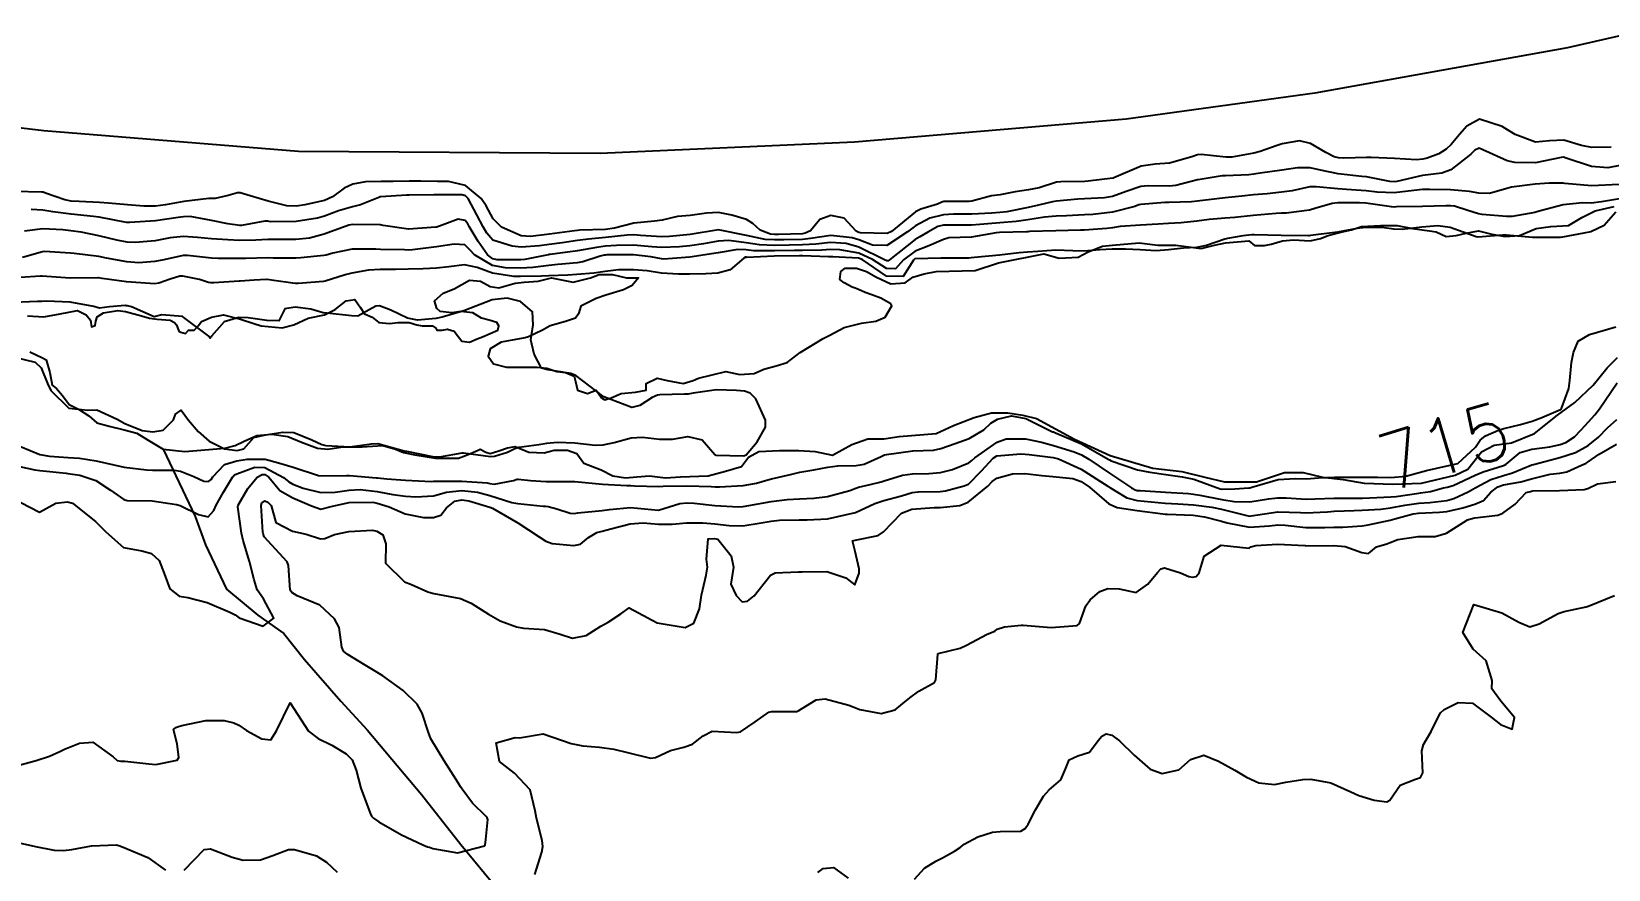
# Model space of a CAD drawing. Header units: metres. Extents: x 307586 to 320046, y 7427249 to 7434250.
# Drawn here: x 312138.4 to 312250.4, y 7431938.6 to 7431998.1 of the extents above; entities that cross this region are included whole.
import ezdxf
from ezdxf.enums import TextEntityAlignment as Align

# ---------------------------------------------------------------- set-up
doc = ezdxf.new("R2010")
doc.units = ezdxf.units.M
doc.header["$MEASUREMENT"] = 0
for name, color, linetype in [('Cotas', 45, 'Continuous'), ('Curvas de Nivel 1m', 11, 'Continuous'), ('Curvas de Nivel 5m', 15, 'Continuous'), ('Hidrografia', 140, 'Continuous'), ('Vias Primárias', 230, 'Continuous')]:
    doc.layers.add(name, color=color, linetype=linetype)
doc.styles.add('Style-STANDARD', font='STANDARD.shx')

msp = doc.modelspace()

# ---------------------------------------------------------------- linework, layer by layer
at = {"layer": 'Curvas de Nivel 1m', "flags": 128}
for points, elevation in [([(312250.61, 7431989.92), (312249.24, 7431989.88), (312248.52, 7431990.04), (312247.25, 7431990.41), (312246.24, 7431990.35), (312245.25, 7431990.26), (312243.8, 7431990.82), (312243.26, 7431991.15), (312242.87, 7431991.38), (312241.27, 7431991.89), (312240.36, 7431991.41), (312239.85, 7431990.82), (312239.24, 7431990.09), (312238.9, 7431989.77), (312238.37, 7431989.44), (312237.55, 7431989.12), (312237.23, 7431989.06), (312236.79, 7431989.02), (312235.23, 7431989.11), (312233.56, 7431989.17), (312233.23, 7431989.17), (312231.62, 7431989.13), (312231.23, 7431989.16), (312230.93, 7431989.23), (312230.33, 7431989.53), (312229.24, 7431990.18), (312228.46, 7431990.35), (312227.24, 7431990.15), (312226.8, 7431990.01), (312225.67, 7431989.59), (312225.23, 7431989.49), (312223.65, 7431989.19), (312223.23, 7431989.19), (312221.48, 7431989.39), (312221.23, 7431989.37), (312220.82, 7431989.23), (312219.22, 7431988.77), (312218.21, 7431988.69), (312217.22, 7431988.55), (312215.27, 7431987.72), (312215.23, 7431987.7), (312215.21, 7431987.7), (312213.46, 7431987.49), (312213.21, 7431987.47), (312211.51, 7431987.45), (312211.21, 7431987.41), (312209.96, 7431987.02), (312209.2, 7431986.87), (312208.26, 7431986.74), (312207.19, 7431986.53), (312206.57, 7431986.44), (312205.19, 7431986.08), (312204.99, 7431986.04), (312203.19, 7431986.04), (312203.05, 7431986), (312202.74, 7431985.86), (312201.55, 7431985.51), (312201.18, 7431985.32), (312199.48, 7431983.91), (312199.16, 7431983.77), (312197.28, 7431983.81), (312197.16, 7431983.85), (312197.1, 7431983.87), (312196.97, 7431983.93), (312196.1, 7431984.87), (312195.17, 7431985.04), (312194.37, 7431984.77), (312193.71, 7431983.97), (312193.35, 7431983.79), (312193.16, 7431983.76), (312191.45, 7431983.71), (312191.16, 7431983.7), (312190.88, 7431983.72), (312190.13, 7431984.02), (312189.63, 7431984.48), (312189.17, 7431984.76), (312188.13, 7431985.08), (312187.18, 7431985.27), (312186.32, 7431985.21), (312185.17, 7431985.05), (312184.27, 7431984.99), (312183.17, 7431984.73), (312182.64, 7431984.64), (312181.17, 7431984.5), (312179.78, 7431984.14), (312179.16, 7431984.05), (312177.33, 7431984), (312177.16, 7431983.99), (312176.94, 7431983.95), (312175.16, 7431983.73), (312173.81, 7431983.56), (312173.16, 7431983.6), (312171.76, 7431984.23), (312171.17, 7431984.81), (312170.66, 7431985.73), (312170.31, 7431986.25), (312169.2, 7431987.18), (312168, 7431987.48), (312167.2, 7431987.48), (312166.02, 7431987.49), (312165.2, 7431987.49), (312164.06, 7431987.47), (312163.2, 7431987.48), (312162.1, 7431987.45), (312161.2, 7431987.28), (312160.57, 7431986.99), (312159.75, 7431986.38), (312159.18, 7431986.12), (312157.78, 7431985.8), (312157.18, 7431985.71), (312156.5, 7431985.75), (312155.18, 7431986.08), (312153.9, 7431986.45), (312153.19, 7431986.66), (312152.99, 7431986.66), (312152.33, 7431986.47), (312151.41, 7431986.25), (312151.18, 7431986.26), (312150.97, 7431986.27), (312149.18, 7431986.05), (312147.88, 7431985.82), (312147.17, 7431985.71), (312146.34, 7431985.71), (312145.18, 7431985.82), (312143.82, 7431985.93), (312143.18, 7431985.97), (312141.74, 7431986.04), (312141.18, 7431986.07), (312140.73, 7431986.16), (312139.36, 7431986.63), (312139.18, 7431986.7), (312139.1, 7431986.72), (312137.18, 7431986.75)], 719), ([(312251.23, 7431988.6), (312250.38, 7431988.45), (312249.23, 7431988.53), (312247.42, 7431989.13), (312247.23, 7431989.19), (312247.07, 7431989.17), (312245.23, 7431988.79), (312243.78, 7431988.82), (312243.23, 7431988.94), (312242.24, 7431989.39), (312241.24, 7431989.84), (312240.94, 7431989.7), (312240.65, 7431989.41), (312239.22, 7431988.29), (312238.59, 7431988.06), (312237.22, 7431987.9), (312235.39, 7431987.48), (312235.21, 7431987.45), (312234.88, 7431987.48), (312233.22, 7431987.79), (312232.89, 7431987.83), (312231.22, 7431988.01), (312229.96, 7431988.28), (312229.22, 7431988.45), (312228.33, 7431988.45), (312227.22, 7431988.27), (312225.68, 7431988.06), (312225.22, 7431987.99), (312224.88, 7431987.94), (312223.22, 7431987.88), (312222.98, 7431987.86), (312221.55, 7431987.64), (312221.26, 7431987.59), (312221.21, 7431987.58), (312219.68, 7431987.19), (312219.21, 7431987.14), (312217.72, 7431987.17), (312217.2, 7431987.11), (312216.16, 7431986.75), (312215.19, 7431986.4), (312214.62, 7431986.3), (312213.19, 7431986.24), (312212.72, 7431986.22), (312211.19, 7431986.08), (312210.92, 7431986.03), (312209.93, 7431985.78), (312209.18, 7431985.61), (312207.66, 7431985.32), (312207.18, 7431985.26), (312206.58, 7431985.22), (312205.18, 7431985.14), (312203.89, 7431985.14), (312203.18, 7431985.1), (312202.19, 7431984.86), (312201.17, 7431984.31), (312200.61, 7431983.89), (312199.15, 7431982.93), (312198.13, 7431982.95), (312197.16, 7431983.32), (312196.69, 7431983.47), (312195.16, 7431983.64), (312193.71, 7431983.42), (312193.16, 7431983.35), (312191.82, 7431983.33), (312191.16, 7431983.31), (312190.5, 7431983.35), (312189.16, 7431983.63), (312187.17, 7431984.04), (312185.16, 7431983.7), (312183.7, 7431983.55), (312183.16, 7431983.54), (312181.64, 7431983.63), (312181.16, 7431983.67), (312180.68, 7431983.65), (312179.16, 7431983.48), (312177.95, 7431983.37), (312177.15, 7431983.27), (312176.08, 7431983.11), (312175.15, 7431983), (312174.46, 7431982.89), (312173.15, 7431982.8), (312172.51, 7431982.87), (312171.15, 7431983.29), (312170.71, 7431983.8), (312170.45, 7431984.25), (312170.01, 7431985.1), (312169.39, 7431986.27), (312169.19, 7431986.46), (312168.93, 7431986.53), (312167.19, 7431986.52), (312166.96, 7431986.52), (312165.19, 7431986.5), (312165.01, 7431986.49), (312163.18, 7431986.39), (312163.14, 7431986.38), (312163.03, 7431986.34), (312161.73, 7431985.8), (312161.18, 7431985.67), (312160.18, 7431985.38), (312159.17, 7431985.01), (312158.69, 7431984.87), (312157.17, 7431984.63), (312155.34, 7431984.61), (312155.16, 7431984.64), (312154.95, 7431984.66), (312153.91, 7431984.45), (312153.27, 7431984.35), (312153.16, 7431984.35), (312152.3, 7431984.47), (312151.16, 7431984.69), (312149.63, 7431984.97), (312149.17, 7431984.96), (312148.79, 7431984.9), (312147.16, 7431984.68), (312145.35, 7431984.56), (312145.16, 7431984.55), (312145.11, 7431984.56), (312143.17, 7431984.93), (312142.77, 7431984.98), (312141.17, 7431985.14), (312139.87, 7431985.32), (312139.17, 7431985.43), (312138.33, 7431985.48)], 718), ([(312251.19, 7431987.26), (312249.21, 7431987.17), (312247.33, 7431987.33), (312247.21, 7431987.34), (312246.21, 7431987.35), (312245.21, 7431987.29), (312243.53, 7431987.06), (312243.21, 7431986.97), (312241.98, 7431986.61), (312241.21, 7431986.64), (312240.54, 7431986.75), (312239.21, 7431986.87), (312237.74, 7431986.91), (312237.21, 7431986.91), (312236.59, 7431986.84), (312235.2, 7431986.66), (312233.98, 7431986.71), (312233.2, 7431986.81), (312231.81, 7431986.9), (312231.2, 7431986.95), (312229.65, 7431987.1), (312229.21, 7431987.08), (312227.96, 7431986.8), (312227.2, 7431986.7), (312226.18, 7431986.6), (312225.2, 7431986.51), (312224.37, 7431986.43), (312223.19, 7431986.3), (312222.59, 7431986.23), (312221.19, 7431986.07), (312220.8, 7431986.03), (312219.19, 7431985.98), (312218.89, 7431985.97), (312217.19, 7431985.84), (312217.06, 7431985.81), (312216.76, 7431985.7), (312215.18, 7431985.29), (312213.78, 7431985.13), (312213.18, 7431985.1), (312211.91, 7431985.02), (312211.18, 7431985), (312210.34, 7431984.94), (312209.17, 7431984.75), (312208.34, 7431984.63), (312207.17, 7431984.53), (312205.74, 7431984.4), (312205.17, 7431984.37), (312204.65, 7431984.37), (312203.17, 7431984.36), (312202.76, 7431984.27), (312202.06, 7431983.87), (312201.49, 7431983.54), (312201.16, 7431983.35), (312199.34, 7431981.91), (312199.23, 7431981.82), (312199.14, 7431981.82), (312198.97, 7431981.91), (312197.15, 7431982.8), (312196.26, 7431983.05), (312195.15, 7431983.13), (312194.1, 7431983.02), (312193.15, 7431982.96), (312192.19, 7431982.95), (312191.15, 7431982.92), (312190.09, 7431982.96), (312189.15, 7431983.12), (312187.92, 7431983.28), (312187.15, 7431983.22), (312186.12, 7431983.03), (312185.15, 7431982.89), (312184.42, 7431982.82), (312183.15, 7431982.78), (312182.44, 7431982.82), (312181.15, 7431982.95), (312179.94, 7431982.93), (312179.15, 7431982.86), (312178.52, 7431982.78), (312177.15, 7431982.55), (312175.22, 7431982.28), (312175.14, 7431982.27), (312175.09, 7431982.26), (312174.83, 7431982.2), (312173.42, 7431981.93), (312173.14, 7431981.91), (312171.46, 7431981.91), (312171.14, 7431981.98), (312170.76, 7431982.25), (312170.1, 7431983.2), (312169.46, 7431984.27), (312169.36, 7431984.46), (312169.17, 7431984.7), (312168.67, 7431984.78), (312167.36, 7431984.29), (312167.21, 7431984.24), (312167.16, 7431984.23), (312167.09, 7431984.22), (312165.16, 7431984.07), (312163.36, 7431984.34), (312163.16, 7431984.39), (312163.11, 7431984.39), (312161.16, 7431984.41), (312160.92, 7431984.36), (312159.16, 7431983.72), (312158.11, 7431983.44), (312157.15, 7431983.35), (312156.07, 7431983.35), (312155.15, 7431983.34), (312154.31, 7431983.29), (312153.15, 7431983.27), (312152.3, 7431983.32), (312151.15, 7431983.39), (312150.15, 7431983.49), (312149.15, 7431983.57), (312148.21, 7431983.46), (312147.15, 7431983.26), (312145.72, 7431983.13), (312145.15, 7431983.15), (312144.42, 7431983.3), (312143.15, 7431983.61), (312141.88, 7431983.87), (312141.16, 7431983.97), (312140.58, 7431984.03), (312139.16, 7431984.1), (312137.86, 7431983.94)], 717), ([(312251.2, 7431986.24), (312249.92, 7431986.02), (312249.2, 7431985.94), (312248.57, 7431985.95), (312247.2, 7431985.81), (312245.49, 7431985.36), (312245.27, 7431985.28), (312245.19, 7431985.26), (312243.58, 7431984.99), (312243.19, 7431984.98), (312241.46, 7431985.12), (312241.19, 7431985.17), (312240.43, 7431985.41), (312239.48, 7431985.71), (312239.2, 7431985.75), (312238.88, 7431985.75), (312237.2, 7431985.7), (312235.37, 7431985.66), (312235.19, 7431985.65), (312235.01, 7431985.66), (312233.19, 7431985.93), (312232.74, 7431985.95), (312231.19, 7431985.95), (312230.8, 7431985.91), (312229.57, 7431985.54), (312229.18, 7431985.43), (312227.53, 7431985.22), (312227.18, 7431985.21), (312226.8, 7431985.19), (312225.18, 7431985.04), (312223.87, 7431984.92), (312223.18, 7431984.86), (312222.04, 7431984.77), (312221.17, 7431984.66), (312220.06, 7431984.54), (312219.17, 7431984.48), (312218.42, 7431984.43), (312217.17, 7431984.37), (312215.73, 7431984.27), (312215.17, 7431984.18), (312214.77, 7431984.12), (312213.17, 7431984.02), (312212.9, 7431984.01), (312211.16, 7431983.95), (312209.29, 7431983.91), (312209.16, 7431983.9), (312209.07, 7431983.89), (312207.16, 7431983.84), (312206.92, 7431983.81), (312205.16, 7431983.51), (312203.56, 7431983.46), (312203.16, 7431983.35), (312202.13, 7431982.89), (312201.15, 7431982.52), (312200.33, 7431981.89), (312199.77, 7431981.27), (312199.13, 7431981.29), (312198.12, 7431981.92), (312197.15, 7431982.37), (312195.8, 7431982.6), (312195.15, 7431982.63), (312194.52, 7431982.59), (312193.15, 7431982.57), (312192.57, 7431982.57), (312191.15, 7431982.53), (312189.66, 7431982.54), (312189.15, 7431982.6), (312188.55, 7431982.64), (312187.15, 7431982.39), (312185.14, 7431982.08), (312183.29, 7431981.95), (312183.14, 7431981.96), (312182.37, 7431982.11), (312181.14, 7431982.25), (312179.25, 7431982.25), (312179.14, 7431982.24), (312179.06, 7431982.23), (312178.76, 7431982.15), (312177.54, 7431981.76), (312177.14, 7431981.69), (312175.77, 7431981.56), (312175.13, 7431981.49), (312173.99, 7431981.35), (312173.13, 7431981.31), (312172.04, 7431981.32), (312171.13, 7431981.5), (312169.83, 7431982.26), (312169.5, 7431982.62), (312169.15, 7431982.97), (312168.4, 7431983.02), (312167.15, 7431982.82), (312165.43, 7431982.6), (312165.15, 7431982.59), (312164.87, 7431982.6), (312163.15, 7431982.64), (312162.83, 7431982.66), (312161.15, 7431982.65), (312159.76, 7431982.38), (312159.29, 7431982.24), (312159.14, 7431982.2), (312157.5, 7431982.04), (312157.14, 7431982.02), (312155.54, 7431982.03), (312155.14, 7431982.04), (312153.6, 7431981.99), (312153.14, 7431981.99), (312151.62, 7431981.99), (312151.14, 7431982.01), (312149.44, 7431982.2), (312149.14, 7431982.2), (312147.77, 7431981.89), (312147.13, 7431981.77), (312145.99, 7431981.69), (312145.13, 7431981.75), (312143.68, 7431982.03), (312143.14, 7431982.13), (312141.38, 7431982.36), (312141.14, 7431982.38), (312139.27, 7431982.5), (312139.14, 7431982.48), (312137.72, 7431982.06)], 716), ([(312137.05, 7431975), (312138.61, 7431974.63), (312139.04, 7431974.22), (312139.5, 7431973.1), (312139.74, 7431972.62), (312141, 7431971.36), (312142.37, 7431971.22), (312143, 7431971.24), (312144.45, 7431970.57), (312144.99, 7431970.26), (312146.22, 7431969.77), (312146.98, 7431969.68), (312147.72, 7431969.78), (312148.46, 7431970.52), (312148.58, 7431970.93), (312149, 7431971.22), (312149.52, 7431970.5), (312150.19, 7431969.7), (312150.98, 7431969.02), (312152.08, 7431968.47), (312152.97, 7431968.35), (312153.07, 7431968.36), (312153.45, 7431968.46), (312154.16, 7431969.26), (312154.98, 7431969.46), (312156.21, 7431969.64), (312156.99, 7431969.63), (312158.28, 7431969.1), (312158.98, 7431968.76), (312159.28, 7431968.69), (312160.98, 7431968.61), (312162.51, 7431968.82), (312162.98, 7431968.85), (312164.85, 7431968.32), (312164.97, 7431968.3), (312165, 7431968.3), (312166.97, 7431967.89), (312167.37, 7431967.89), (312168.97, 7431968.19), (312169.05, 7431968.19), (312170.97, 7431967.92), (312171.26, 7431967.94), (312172.19, 7431968.23), (312172.71, 7431968.49), (312172.98, 7431968.59), (312174.4, 7431968.78), (312174.98, 7431968.86), (312175.72, 7431968.93), (312176.98, 7431968.89), (312178.41, 7431968.72), (312178.98, 7431968.74), (312179.76, 7431968.92), (312180.98, 7431969.24), (312181.79, 7431969.3), (312182.98, 7431969.15), (312183.92, 7431969.16), (312184.99, 7431969.34), (312186.02, 7431969.1), (312186.92, 7431968.05), (312186.97, 7431968.03), (312187, 7431968.02), (312188.97, 7431967.97), (312189.02, 7431967.98), (312189.14, 7431968.03), (312189.92, 7431968.95), (312190.51, 7431970.01), (312190.51, 7431970.5), (312189.84, 7431972.02), (312189.43, 7431972.43), (312189.03, 7431972.56), (312188.45, 7431972.61), (312187.03, 7431972.66), (312185.37, 7431972.42), (312185.03, 7431972.36), (312184.76, 7431972.35), (312183.02, 7431972.3), (312182.84, 7431972.28), (312182.46, 7431972.11), (312181.59, 7431971.54), (312181.01, 7431971.4), (312179.02, 7431972.15), (312177.04, 7431973.68), (312176.69, 7431973.83), (312175.04, 7431974.07), (312174.61, 7431974.2), (312174.07, 7431975.19), (312173.84, 7431976.21), (312174, 7431977.29), (312173.96, 7431978.21), (312173.1, 7431978.93), (312172.16, 7431979.17), (312171.1, 7431979.06), (312169.09, 7431978.27), (312167.54, 7431977.83), (312167.08, 7431977.73), (312165.78, 7431977.61), (312165.08, 7431977.76), (312163.9, 7431978.33), (312163.1, 7431978.63), (312162.83, 7431978.61), (312162.36, 7431978.35), (312161.54, 7431977.9), (312161.09, 7431977.91), (312159.37, 7431978.1), (312159.09, 7431978.14), (312158.22, 7431978.4), (312157.09, 7431978.53), (312156.37, 7431978.42), (312155.94, 7431977.57), (312155.08, 7431977.58), (312153.75, 7431977.78), (312153.08, 7431977.81), (312152.05, 7431977.49), (312151.14, 7431976.48), (312151.12, 7431976.42), (312151.06, 7431976.32), (312151.01, 7431976.43), (312150.97, 7431976.48), (312149.08, 7431977.88), (312147.63, 7431977.98), (312147.08, 7431977.85), (312145.46, 7431978.55), (312145.17, 7431978.63), (312145.09, 7431978.64), (312145.01, 7431978.65), (312143.9, 7431978.57), (312143.2, 7431978.47), (312143.09, 7431978.48), (312142.79, 7431978.58), (312141.1, 7431978.89), (312139.42, 7431978.95), (312139.1, 7431978.94), (312138.79, 7431978.94), (312137.1, 7431978.86)], 714), ([(312136.95, 7431967.32), (312138.6, 7431966.98), (312138.95, 7431966.92), (312140.81, 7431966.74), (312140.94, 7431966.72), (312141.79, 7431966.59), (312142.94, 7431966.2), (312143.98, 7431965.52), (312144.93, 7431964.85), (312145.16, 7431964.79), (312146.93, 7431964.77), (312148.67, 7431964.51), (312148.92, 7431964.43), (312150.22, 7431963.8), (312150.91, 7431963.62), (312151.31, 7431964.09), (312151.48, 7431964.47), (312152.01, 7431965.39), (312152.65, 7431966.46), (312152.79, 7431966.62), (312152.95, 7431966.69), (312154.23, 7431967.17), (312154.95, 7431967.13), (312156.26, 7431966.42), (312156.64, 7431966.11), (312156.94, 7431965.94), (312157.67, 7431965.67), (312158.93, 7431965.35), (312159.94, 7431965.38), (312160.93, 7431965.53), (312161.72, 7431965.57), (312162.93, 7431965.43), (312164.04, 7431965.22), (312164.93, 7431965.09), (312165.66, 7431965.04), (312166.93, 7431965.13), (312167.84, 7431965.38), (312168.94, 7431965.49), (312170.06, 7431965.38), (312170.93, 7431965.15), (312172.5, 7431964.65), (312172.93, 7431964.57), (312174.73, 7431964.39), (312174.92, 7431964.38), (312175.08, 7431964.36), (312175.7, 7431964.19), (312176.63, 7431963.89), (312176.92, 7431963.87), (312177.18, 7431963.91), (312178.92, 7431964.07), (312179.43, 7431964.14), (312180.92, 7431964.29), (312182.92, 7431964.1), (312184.44, 7431964.58), (312184.93, 7431964.63), (312185.45, 7431964.6), (312186.93, 7431964.43), (312188.61, 7431964.35), (312188.93, 7431964.36), (312189.34, 7431964.44), (312190.93, 7431964.72), (312192.07, 7431964.85), (312192.93, 7431964.9), (312193.96, 7431964.95), (312194.93, 7431965.07), (312196.51, 7431965.51), (312196.94, 7431965.67), (312197.14, 7431965.73), (312197.95, 7431965.92), (312198.75, 7431966.11), (312198.95, 7431966.18), (312200.25, 7431966.59), (312200.96, 7431966.69), (312202.12, 7431966.71), (312202.96, 7431966.78), (312203.81, 7431967), (312204.97, 7431967.47), (312205.18, 7431967.63), (312205.39, 7431967.83), (312206.98, 7431968.94), (312207.62, 7431969.17), (312208.99, 7431969.18), (312210.14, 7431968.93), (312210.98, 7431968.7), (312212.46, 7431968.26), (312212.98, 7431968.04), (312213.49, 7431967.73), (312214.96, 7431966.73), (312216.52, 7431965.7), (312216.79, 7431965.54), (312216.94, 7431965.51), (312217.14, 7431965.49), (312218.94, 7431965.39), (312220.57, 7431965.28), (312220.94, 7431965.25), (312221.39, 7431965.18), (312222.94, 7431964.87), (312223.83, 7431964.71), (312224.93, 7431964.7), (312226.26, 7431964.9), (312226.94, 7431964.99), (312227.53, 7431964.98), (312228.94, 7431964.89), (312229.59, 7431964.9), (312230.94, 7431964.95), (312231.5, 7431964.96), (312232.94, 7431964.96), (312233.47, 7431964.97), (312234.95, 7431965.04), (312235.34, 7431965.08), (312236.95, 7431965.31), (312237.07, 7431965.33), (312237.77, 7431965.44), (312238.71, 7431965.68), (312238.96, 7431965.73), (312239.4, 7431965.86), (312240.96, 7431966.58), (312241.53, 7431966.83), (312242.97, 7431967.29), (312243.04, 7431967.31), (312243.15, 7431967.38), (312244.14, 7431968.21), (312244.98, 7431968.45), (312246.26, 7431968.61), (312246.99, 7431968.77), (312247.4, 7431968.92), (312248.02, 7431969.32), (312248.49, 7431969.82), (312249.01, 7431970.39), (312249.45, 7431970.87), (312249.79, 7431971.3), (312251.04, 7431973.16)], 716), ([(312137.6, 7431964.64), (312138.92, 7431963.96), (312140.08, 7431964.61), (312140.92, 7431964.7), (312141.27, 7431964.6), (312142.91, 7431963.3), (312143.65, 7431962.57), (312144.89, 7431961.46), (312146.2, 7431961.22), (312146.88, 7431961.03), (312147.43, 7431960.52), (312147.79, 7431959.6), (312148.18, 7431958.52), (312148.85, 7431958), (312149.46, 7431957.89), (312150.84, 7431957.53), (312152.46, 7431956.84), (312152.83, 7431956.65), (312153.12, 7431956.46), (312154.82, 7431955.85), (312155.59, 7431956.43), (312154.84, 7431957.81), (312154.39, 7431958.44), (312154.17, 7431959.14), (312153.84, 7431960.45), (312153.4, 7431961.95), (312153.28, 7431962.46), (312153.03, 7431964.35), (312153.05, 7431964.46), (312153.74, 7431965.64), (312154.4, 7431966.45), (312154.74, 7431966.64), (312154.95, 7431966.63), (312155.23, 7431966.44), (312156.01, 7431965.5), (312156.93, 7431964.98), (312158.26, 7431964.4), (312158.92, 7431964.18), (312159.74, 7431964.38), (312160.93, 7431964.64), (312162.61, 7431964.66), (312162.93, 7431964.61), (312163.77, 7431964.33), (312164.92, 7431963.85), (312166.21, 7431963.59), (312166.92, 7431963.59), (312167.45, 7431963.75), (312167.85, 7431964.28), (312168.45, 7431964.75), (312168.93, 7431964.83), (312169.43, 7431964.76), (312170.92, 7431964.32), (312171.11, 7431964.24), (312172.91, 7431963.21), (312174.44, 7431962.2), (312174.9, 7431961.9), (312175.35, 7431961.74), (312176.89, 7431961.58), (312177.37, 7431961.69), (312177.95, 7431962.16), (312178.54, 7431962.52), (312178.91, 7431962.62), (312179.54, 7431962.77), (312180.91, 7431963.14), (312181.82, 7431963.21), (312182.91, 7431963.11), (312183.89, 7431963.11), (312184.91, 7431963.2), (312186.06, 7431963.2), (312186.91, 7431963.14), (312187.94, 7431963.01), (312188.91, 7431962.99), (312190.07, 7431963.17), (312190.92, 7431963.33), (312191.51, 7431963.4), (312192.92, 7431963.42), (312193.49, 7431963.41), (312194.92, 7431963.49), (312196.92, 7431963.93), (312198.28, 7431964.57), (312198.93, 7431964.78), (312200.18, 7431965.13), (312200.94, 7431965.35), (312201.4, 7431965.41), (312202.94, 7431965.42), (312203.32, 7431965.47), (312204.64, 7431965.84), (312204.87, 7431965.92), (312204.94, 7431965.96), (312205.88, 7431966.9), (312206.7, 7431967.81), (312206.97, 7431967.96), (312208.66, 7431968.11), (312208.98, 7431968.09), (312209.25, 7431968.06), (312210.97, 7431967.85), (312211.35, 7431967.76), (312212.96, 7431967.01), (312214.85, 7431965.82), (312214.94, 7431965.75), (312214.99, 7431965.72), (312216.2, 7431964.97), (312216.93, 7431964.79), (312217.92, 7431964.69), (312218.93, 7431964.61), (312219.83, 7431964.56), (312220.93, 7431964.48), (312222.25, 7431964.31), (312222.93, 7431964.17), (312224.83, 7431963.69), (312224.92, 7431963.68), (312225.03, 7431963.7), (312226.93, 7431963.98), (312228.55, 7431963.93), (312228.93, 7431963.91), (312230.47, 7431963.99), (312230.93, 7431964.02), (312232.36, 7431964.08), (312232.93, 7431964.1), (312234.24, 7431964.18), (312234.93, 7431964.26), (312235.95, 7431964.45), (312236.94, 7431964.59), (312237.73, 7431964.65), (312238.94, 7431964.8), (312239.44, 7431964.93), (312240.45, 7431965.41), (312240.96, 7431965.69), (312242.07, 7431966.28), (312242.96, 7431966.57), (312243.6, 7431966.75), (312244.97, 7431967.32), (312245.09, 7431967.36), (312246.98, 7431967.84), (312248.09, 7431968.21), (312248.99, 7431968.69), (312249.73, 7431969.3), (312250.35, 7431969.95), (312251.01, 7431970.55)], 717), ([(312137.39, 7431945.95), (312138.7, 7431946.3), (312139.64, 7431946.62), (312140.36, 7431946.95), (312140.71, 7431947.11), (312141.76, 7431947.54), (312142.72, 7431947.62), (312144.17, 7431946.56), (312144.44, 7431946.3), (312144.7, 7431946.25), (312145, 7431946.25), (312146.7, 7431946.06), (312147.19, 7431946.03), (312148.7, 7431946.32), (312148.82, 7431946.51), (312148.72, 7431947.5), (312148.45, 7431948.51), (312148.61, 7431948.64), (312148.73, 7431948.7), (312149.03, 7431948.8), (312150.74, 7431949.15), (312152.06, 7431949.14), (312152.74, 7431948.99), (312153.1, 7431948.82), (312153.64, 7431948.45), (312154.72, 7431947.84), (312155.37, 7431947.78), (312155.76, 7431948.42), (312156.75, 7431950.41), (312158.04, 7431948.4), (312158.73, 7431947.87), (312159.69, 7431947.4), (312160.71, 7431946.78), (312161.14, 7431946.36), (312161.44, 7431945.61), (312161.76, 7431944.35), (312162.43, 7431942.57), (312162.53, 7431942.34), (312162.66, 7431942.2), (312163.05, 7431941.95), (312164.64, 7431941.01), (312166.17, 7431940.3), (312166.51, 7431940.17), (312166.63, 7431940.14), (312166.87, 7431940.05), (312168.63, 7431939.73), (312170.56, 7431940.24), (312170.59, 7431940.28), (312170.64, 7431940.68), (312170.78, 7431942.12), (312170.75, 7431942.24), (312170.66, 7431942.33), (312169.7, 7431943.28), (312168.96, 7431944.27), (312168.85, 7431944.44), (312168.69, 7431944.71), (312167.69, 7431946.28), (312166.73, 7431947.85), (312166.56, 7431948.29), (312166.13, 7431949.68), (312165.76, 7431950.3), (312164.77, 7431951.28), (312163.33, 7431952.33), (312162.79, 7431952.66), (312162.06, 7431953.08), (312160.8, 7431953.87), (312160.52, 7431954.08), (312160.41, 7431954.37), (312160.22, 7431955.77), (312159.9, 7431956.37), (312158.84, 7431957.35), (312157.23, 7431958.02), (312156.85, 7431958.26), (312156.75, 7431958.41), (312156.62, 7431960.16), (312156.52, 7431960.42), (312154.9, 7431962.2), (312154.81, 7431962.44), (312154.8, 7431962.55), (312154.67, 7431964.44), (312154.73, 7431964.64), (312154.93, 7431964.77), (312155.15, 7431964.66), (312155.4, 7431964.43), (312155.72, 7431963.23), (312156.9, 7431962.62), (312157.87, 7431962.4), (312158.9, 7431962.06), (312159.2, 7431962.08), (312159.88, 7431962.38), (312160.91, 7431962.58), (312162.58, 7431962.67), (312162.91, 7431962.6), (312163.32, 7431962.34), (312163.53, 7431961.7), (312163.52, 7431960.33), (312164.86, 7431959.01), (312165.36, 7431958.81), (312166.53, 7431958.29), (312166.85, 7431958.2), (312166.96, 7431958.18), (312168.85, 7431957.82), (312169.6, 7431957.5), (312170.83, 7431956.7), (312171.66, 7431956.23), (312172.82, 7431955.8), (312173.31, 7431955.72), (312174.82, 7431955.62), (312175.92, 7431955.29), (312176.81, 7431955), (312177.78, 7431955.19), (312178.82, 7431955.86), (312179.34, 7431956.14), (312180.23, 7431956.73), (312180.84, 7431957.15), (312182.82, 7431956.1), (312184.82, 7431955.75), (312185.42, 7431956.07), (312185.82, 7431957.08), (312185.96, 7431958.06), (312186.3, 7431959.49), (312186.39, 7431960.06), (312186.32, 7431960.62), (312186.44, 7431962.06), (312186.9, 7431962.1), (312187.14, 7431962.05), (312188.07, 7431960.85), (312188.25, 7431960.04), (312188.06, 7431958.84), (312188.43, 7431958.03), (312188.85, 7431957.59), (312189.24, 7431957.63), (312189.72, 7431958.02), (312190.87, 7431959.48), (312191.21, 7431959.65), (312192.87, 7431959.72), (312193.12, 7431959.72), (312194.87, 7431959.75), (312196.22, 7431959.29), (312196.86, 7431958.8), (312197.17, 7431959.63), (312197.18, 7431959.93), (312196.89, 7431961.17), (312196.7, 7431961.93), (312196.9, 7431961.97), (312198.52, 7431962.3), (312198.91, 7431962.56), (312200.19, 7431963.89), (312200.93, 7431964.17), (312202.5, 7431964.29), (312202.93, 7431964.3), (312204.34, 7431964.44), (312204.93, 7431964.68), (312206.32, 7431965.82), (312206.63, 7431966.13), (312206.95, 7431966.38), (312208.07, 7431966.69), (312208.96, 7431966.7), (312210.16, 7431966.56), (312210.95, 7431966.49), (312212.35, 7431966.35), (312212.95, 7431966.13), (312213.54, 7431965.73), (312214.93, 7431964.55), (312215.5, 7431964.29), (312216.93, 7431964.08), (312218.75, 7431963.85), (312218.92, 7431963.83), (312219.08, 7431963.82), (312220.92, 7431963.74), (312221.71, 7431963.63), (312222.92, 7431963.33), (312223.33, 7431963.21), (312224.92, 7431962.89), (312226.34, 7431963), (312226.92, 7431963.07), (312227.46, 7431963.03), (312228.92, 7431962.87), (312230.27, 7431962.88), (312230.92, 7431962.9), (312231.54, 7431962.89), (312232.92, 7431962.99), (312233.36, 7431963.06), (312234.92, 7431963.38), (312235.25, 7431963.48), (312236.54, 7431963.84), (312236.93, 7431963.89), (312238.41, 7431963.95), (312238.93, 7431964), (312240.08, 7431964.27), (312240.94, 7431964.53), (312241.54, 7431964.8), (312242.07, 7431965.39), (312242.57, 7431965.77), (312242.96, 7431965.9), (312244.21, 7431966.12), (312244.96, 7431966.33), (312246.29, 7431966.67), (312246.97, 7431966.73), (312247.47, 7431966.82), (312248.52, 7431967.31), (312248.84, 7431967.45), (312248.98, 7431967.53), (312249.76, 7431968.08), (312250.99, 7431968.79)], 718), ([(312174.12, 7431938.2), (312174.25, 7431938.57), (312174.63, 7431939.79), (312174.69, 7431940.2), (312174.64, 7431940.61), (312174.25, 7431942.2), (312174.15, 7431942.73), (312173.79, 7431944.21), (312172.69, 7431945.41), (312171.61, 7431946.23), (312171.39, 7431947.57), (312172.73, 7431947.93), (312173.03, 7431947.92), (312174.73, 7431948.2), (312176.72, 7431947.51), (312177.53, 7431947.35), (312178.72, 7431947.26), (312179.74, 7431947.11), (312180.71, 7431946.87), (312182.35, 7431946.47), (312182.71, 7431946.52), (312183.78, 7431947.02), (312184.72, 7431947.25), (312185.33, 7431947.47), (312186.08, 7431948.06), (312186.74, 7431948.39), (312188.48, 7431948.29), (312188.74, 7431948.35), (312189.79, 7431949.06), (312190.75, 7431949.75), (312190.95, 7431949.8), (312192.75, 7431949.8), (312192.88, 7431949.85), (312193.07, 7431949.98), (312194.11, 7431950.62), (312194.76, 7431950.68), (312196.45, 7431950.24), (312196.76, 7431950.12), (312197.22, 7431949.93), (312198.75, 7431949.65), (312199.73, 7431949.9), (312200.29, 7431950.35), (312200.77, 7431950.77), (312201.42, 7431951.23), (312202.52, 7431951.86), (312202.62, 7431952.03), (312202.76, 7431953.86), (312202.77, 7431953.89), (312202.8, 7431953.92), (312204.35, 7431954.3), (312204.81, 7431954.5), (312206.27, 7431955.28), (312206.82, 7431955.49), (312206.99, 7431955.64), (312207.51, 7431955.8), (312208.69, 7431955.93), (312208.83, 7431955.93), (312210.82, 7431955.76), (312212.66, 7431955.9), (312212.83, 7431956.05), (312213.29, 7431957.29), (312213.59, 7431957.73), (312214.27, 7431958.32), (312214.86, 7431958.54), (312215.65, 7431958.5), (312216.86, 7431958.24), (312217.7, 7431958.84), (312218.37, 7431959.68), (312218.62, 7431959.93), (312218.88, 7431960), (312220.01, 7431959.65), (312220.61, 7431959.39), (312220.87, 7431959.33), (312221.12, 7431959.39), (312221.35, 7431959.64), (312221.69, 7431960.83), (312222.9, 7431961.62), (312224.9, 7431961.4), (312225, 7431961.5), (312225.36, 7431961.59), (312226.9, 7431961.69), (312228.88, 7431961.58), (312228.9, 7431961.58), (312228.93, 7431961.57), (312230.9, 7431961.59), (312231.72, 7431961.51), (312232.9, 7431961.09), (312233.37, 7431961.02), (312233.93, 7431961.49), (312234.67, 7431961.72), (312234.91, 7431961.8), (312235.45, 7431962.01), (312236.91, 7431962.24), (312238.11, 7431962.24), (312238.91, 7431962.46), (312240.41, 7431963.41), (312240.8, 7431963.53), (312240.93, 7431963.55), (312242.56, 7431963.75), (312242.93, 7431963.88), (312243.79, 7431964.52), (312244.58, 7431965.36), (312244.88, 7431965.43), (312244.95, 7431965.45), (312245.06, 7431965.47), (312246.95, 7431965.49), (312248.7, 7431965.57), (312248.96, 7431965.65), (312249.64, 7431965.98), (312250.96, 7431966.15)], 719), ([(312136.63, 7431940.65), (312138.63, 7431940.18), (312139.96, 7431939.94), (312140.63, 7431939.91), (312141.23, 7431939.99), (312142.63, 7431940.23), (312144.39, 7431940.31), (312144.63, 7431940.25), (312145.15, 7431940.03), (312146.62, 7431939.42), (312147.89, 7431938.52)], 719), ([(312149.2, 7431938.5), (312150.63, 7431939.97), (312151.07, 7431940.03), (312152.62, 7431939.43), (312153.4, 7431939.23), (312154.62, 7431939.25), (312155.5, 7431939.54), (312156.63, 7431939.97), (312157.05, 7431939.99), (312158.62, 7431939.52), (312159.32, 7431939.08), (312160.07, 7431938.37)], 719)]:
    msp.add_lwpolyline(points, dxfattribs=dict(at, elevation=elevation))
at = {"layer": 'Curvas de Nivel 5m', "flags": 128}
for points, elevation in [([(312250.96, 7431985.28), (312250.13, 7431984.35), (312249.17, 7431983.9), (312248.68, 7431983.8), (312247.17, 7431983.51), (312247.01, 7431983.49), (312245.16, 7431983.49), (312245.03, 7431983.49), (312243.17, 7431983.65), (312242.9, 7431983.65), (312241.16, 7431983.51), (312241.03, 7431983.54), (312239.17, 7431984.21), (312238.31, 7431984.31), (312237.17, 7431984.23), (312235.76, 7431984.06), (312235.17, 7431984.07), (312234.49, 7431984.17), (312233.17, 7431984.2), (312232.56, 7431984.12), (312231.17, 7431983.87), (312229.24, 7431983.62), (312229.16, 7431983.61), (312229.11, 7431983.6), (312227.16, 7431983.63), (312225.25, 7431983.68), (312225.16, 7431983.68), (312225.09, 7431983.67), (312224.44, 7431983.61), (312223.36, 7431983.42), (312223.16, 7431983.36), (312221.86, 7431982.93), (312221.15, 7431982.78), (312220.22, 7431982.72), (312219.15, 7431982.61), (312218.28, 7431982.55), (312217.15, 7431982.6), (312216.11, 7431982.66), (312215.15, 7431982.66), (312214.28, 7431982.6), (312213.15, 7431982.51), (312212.37, 7431982.53), (312211.15, 7431982.58), (312209.87, 7431982.5), (312209.15, 7431982.45), (312208.55, 7431982.4), (312207.15, 7431982.22), (312205.37, 7431982.06), (312205.14, 7431982.04), (312204.96, 7431982.03), (312203.14, 7431982.02), (312202.99, 7431982.02), (312201.14, 7431981.96), (312201.04, 7431981.88), (312200.3, 7431980.72), (312199.13, 7431980.75), (312197.4, 7431981.93), (312197.14, 7431982.03), (312195.3, 7431982.12), (312195.14, 7431982.12), (312194.99, 7431982.12), (312193.14, 7431982.18), (312192.94, 7431982.18), (312191.14, 7431982.15), (312189.19, 7431982.07), (312189.14, 7431982.08), (312189.09, 7431982.08), (312188.98, 7431982.03), (312188, 7431981.18), (312187.13, 7431980.95), (312186.28, 7431980.91), (312185.12, 7431980.87), (312184.34, 7431980.87), (312183.13, 7431980.96), (312182.12, 7431981.12), (312181.13, 7431981.2), (312180.08, 7431981.18), (312179.13, 7431981.08), (312178.32, 7431980.96), (312177.12, 7431980.85), (312176.48, 7431980.82), (312175.12, 7431980.76), (312174.59, 7431980.73), (312173.12, 7431980.71), (312172.63, 7431980.71), (312171.12, 7431980.96), (312170.03, 7431981.35), (312169.13, 7431981.55), (312168.01, 7431981.4), (312167.13, 7431981.31), (312166.18, 7431981.25), (312165.13, 7431981.23), (312164.23, 7431981.22), (312163.13, 7431981.21), (312162.31, 7431981.17), (312161.12, 7431980.96), (312160.66, 7431980.83), (312159.23, 7431980.39), (312159.11, 7431980.36), (312157.3, 7431980.22), (312157.11, 7431980.22), (312156.93, 7431980.23), (312155.58, 7431980.43), (312155.11, 7431980.5), (312155.06, 7431980.5), (312154.18, 7431980.45), (312153.19, 7431980.38), (312153.11, 7431980.38), (312151.31, 7431980.27), (312151.11, 7431980.27), (312150.93, 7431980.3), (312150.3, 7431980.49), (312149.12, 7431980.74), (312148.9, 7431980.73), (312148.22, 7431980.52), (312147.41, 7431980.23), (312147.11, 7431980.19), (312146.78, 7431980.21), (312145.11, 7431980.33), (312143.39, 7431980.58), (312143.11, 7431980.62), (312143.06, 7431980.63), (312141.11, 7431980.6), (312139.11, 7431980.75), (312139, 7431980.75), (312137.54, 7431980.65)], 715), ([(312137.58, 7431968.64), (312138.96, 7431968.06), (312139.64, 7431967.94), (312140.96, 7431967.85), (312141.77, 7431967.79), (312142.96, 7431967.6), (312144.21, 7431967.32), (312144.95, 7431967.16), (312146.52, 7431966.97), (312146.95, 7431966.94), (312148.51, 7431966.95), (312148.95, 7431966.87), (312149.89, 7431966.5), (312150.61, 7431966.16), (312150.94, 7431966.14), (312151.13, 7431966.29), (312151.24, 7431966.48), (312152.07, 7431967.35), (312152.96, 7431967.61), (312153.68, 7431967.74), (312154.96, 7431967.72), (312155.92, 7431967.47), (312156.95, 7431967.16), (312158.76, 7431966.57), (312158.95, 7431966.54), (312160.74, 7431966.57), (312160.95, 7431966.56), (312162.88, 7431966.4), (312162.94, 7431966.4), (312163.62, 7431966.33), (312164.94, 7431966.24), (312166.79, 7431966.14), (312166.94, 7431966.16), (312167.06, 7431966.17), (312168.94, 7431966.16), (312170.74, 7431966.04), (312170.94, 7431966), (312171.24, 7431965.94), (312172.62, 7431966.22), (312172.87, 7431966.3), (312172.94, 7431966.31), (312173.81, 7431966.21), (312174.94, 7431966.13), (312176.92, 7431966.15), (312176.94, 7431966.15), (312176.96, 7431966.15), (312178.94, 7431965.95), (312180.67, 7431965.85), (312180.94, 7431965.85), (312181.21, 7431965.84), (312182.94, 7431965.79), (312183.24, 7431965.8), (312184.94, 7431965.83), (312186.66, 7431965.78), (312186.94, 7431965.76), (312187.24, 7431965.75), (312188.94, 7431965.85), (312189.87, 7431966.02), (312190.69, 7431966.26), (312190.95, 7431966.33), (312192.3, 7431966.64), (312192.96, 7431966.8), (312193.96, 7431966.97), (312194.96, 7431967.16), (312195.66, 7431967.25), (312196.96, 7431967.27), (312197.52, 7431967.37), (312198.73, 7431967.91), (312198.89, 7431967.99), (312198.97, 7431968.03), (312199.13, 7431968.06), (312200.98, 7431968.31), (312202.47, 7431968.38), (312202.98, 7431968.48), (312203.99, 7431968.84), (312204.99, 7431969.19), (312206.04, 7431969.82), (312206.54, 7431970.28), (312207, 7431970.58), (312208, 7431970.81), (312209.01, 7431970.62), (312210.73, 7431969.76), (312210.91, 7431969.68), (312210.99, 7431969.66), (312211.14, 7431969.61), (312212.98, 7431968.82), (312214.88, 7431967.72), (312214.97, 7431967.67), (312215.09, 7431967.6), (312216.96, 7431966.97), (312217.84, 7431966.8), (312218.96, 7431966.64), (312220.13, 7431966.48), (312220.95, 7431966.31), (312222.83, 7431965.62), (312222.94, 7431965.59), (312222.98, 7431965.59), (312223.88, 7431965.61), (312224.87, 7431965.68), (312224.94, 7431965.69), (312225.08, 7431965.73), (312226.96, 7431966.29), (312228.16, 7431966.36), (312228.96, 7431966.34), (312229.81, 7431966.39), (312230.96, 7431966.45), (312232.03, 7431966.44), (312232.96, 7431966.44), (312234.01, 7431966.44), (312234.96, 7431966.42), (312236.02, 7431966.52), (312236.97, 7431966.77), (312237.49, 7431966.92), (312238.97, 7431967.25), (312239.73, 7431967.42), (312240.98, 7431968.59), (312241.31, 7431969.07), (312241.68, 7431969.39), (312242.6, 7431969.78), (312243, 7431969.92), (312244.17, 7431970.2), (312245.01, 7431970.42), (312245.68, 7431970.68), (312247.02, 7431971.26), (312247.06, 7431971.29), (312247.08, 7431971.33), (312247.61, 7431972.76), (312247.68, 7431973.32), (312247.79, 7431974.59), (312247.95, 7431975.32), (312248.28, 7431976.11), (312249.09, 7431976.6), (312250.95, 7431977.14)], 715), ([(312201.12, 7431937.87), (312201.83, 7431938.66), (312202.63, 7431939.14), (312203.1, 7431939.38), (312203.95, 7431939.85), (312204.35, 7431940.13), (312204.64, 7431940.35), (312205.61, 7431940.87), (312206.65, 7431941.21), (312207.2, 7431941.26), (312208.66, 7431941.29), (312208.98, 7431941.46), (312209.19, 7431941.78), (312209.71, 7431942.81), (312210.27, 7431943.77), (312210.69, 7431944.21), (312211.51, 7431944.94), (312211.86, 7431945.75), (312212.11, 7431946.35), (312212.72, 7431946.64), (312213.55, 7431946.9), (312214.16, 7431947.73), (312214.42, 7431948.04), (312214.74, 7431948.19), (312215.13, 7431948.11), (312215.67, 7431947.71), (312216.72, 7431946.68), (312217.86, 7431945.68), (312218.7, 7431945.38), (312219.89, 7431945.65), (312220.72, 7431946.37), (312221.67, 7431946.68), (312222.72, 7431946.26), (312223.88, 7431945.61), (312224.71, 7431945.12), (312225.57, 7431944.71), (312226.7, 7431944.6), (312227.5, 7431944.77), (312228.7, 7431944.95), (312229.28, 7431944.97), (312230.7, 7431944.72), (312232.11, 7431944.08), (312232.69, 7431943.82), (312233.78, 7431943.49), (312234.68, 7431943.36), (312234.88, 7431943.48), (312235.62, 7431944.55), (312236.71, 7431944.99), (312237.06, 7431945.1), (312237.24, 7431945.44), (312237.17, 7431947), (312237.28, 7431947.44), (312237.82, 7431948.37), (312238.34, 7431949.43), (312238.49, 7431949.7), (312238.76, 7431949.93), (312239.75, 7431950.43), (312240.77, 7431950.38), (312242.1, 7431949.39), (312242.75, 7431948.86), (312243.58, 7431948.54), (312243.76, 7431949.37), (312242.77, 7431950.52), (312242.14, 7431951.39), (312242.17, 7431952), (312241.74, 7431953.39), (312240.82, 7431954.23), (312240.07, 7431955.41), (312240.85, 7431957.4), (312242.85, 7431956.81), (312244.06, 7431956.15), (312244.84, 7431955.82), (312245.51, 7431956.02), (312246.85, 7431956.75), (312247.27, 7431956.91), (312248.85, 7431957.24), (312249.05, 7431957.31), (312250.86, 7431958.03)], 720), ([(312194.24, 7431938.34), (312194.62, 7431938.62), (312195.36, 7431938.69), (312196.39, 7431937.93)], 720)]:
    msp.add_lwpolyline(points, dxfattribs=dict(at, elevation=elevation))
at = {"layer": 'Hidrografia'}
for points in [[(312138.08, 7431977.91), (312139.24, 7431977.84), (312140.4, 7431978.07), (312141.63, 7431978.3), (312142.25, 7431977.99), (312142.56, 7431977.6), (312142.63, 7431977.14), (312142.87, 7431977.22), (312142.94, 7431977.53), (312143.02, 7431977.84), (312143.48, 7431978.14), (312144.49, 7431978.3), (312145.03, 7431978.22), (312146.18, 7431977.91), (312146.74, 7431977.75), (312147.28, 7431977.68), (312148.21, 7431977.6), (312148.52, 7431977.45), (312148.67, 7431977.29), (312148.82, 7431976.83), (312148.98, 7431976.75), (312149.29, 7431976.67), (312149.52, 7431976.91), (312149.75, 7431976.91), (312149.91, 7431976.91), (312150.21, 7431977.21), (312150.45, 7431977.52), (312151.14, 7431977.83), (312151.99, 7431977.99), (312153.22, 7431977.68), (312154.15, 7431977.37), (312154.69, 7431977.21), (312156.16, 7431977.06), (312157.01, 7431977.29), (312158.01, 7431977.75), (312159.17, 7431977.99), (312159.94, 7431978.37), (312160.71, 7431978.99), (312161.33, 7431979.07), (312161.56, 7431978.76), (312161.71, 7431978.53), (312162.02, 7431978.06), (312162.56, 7431977.83), (312163.03, 7431977.45), (312163.8, 7431977.37), (312164.42, 7431977.45), (312165.19, 7431977.45), (312165.73, 7431977.29), (312166.11, 7431977.21), (312166.85, 7431977.21), (312167.08, 7431977.05), (312167.16, 7431976.9), (312167.55, 7431976.9), (312167.93, 7431976.98), (312168.4, 7431976.82), (312168.71, 7431976.43), (312168.94, 7431976.12), (312169.48, 7431976.05), (312170.03, 7431976.28), (312170.41, 7431976.43), (312170.96, 7431976.67), (312171.5, 7431976.9), (312171.58, 7431977.21), (312171.42, 7431977.44), (312170.88, 7431977.6), (312170.34, 7431977.75), (312169.72, 7431978.14), (312168.86, 7431978.22), (312168.24, 7431978.14), (312167.39, 7431978.22), (312167.16, 7431978.45), (312167, 7431978.99), (312167.62, 7431979.53), (312168.4, 7431979.84), (312169.48, 7431980.46), (312170.26, 7431980.39), (312170.96, 7431980), (312171.58, 7431979.92), (312172.74, 7431980.23), (312173.36, 7431980.31), (312174.37, 7431980.39), (312175.3, 7431980.62), (312176.85, 7431980.31), (312178.09, 7431980.62), (312178.71, 7431980.85), (312179.64, 7431980.85), (312180.65, 7431980.62), (312181.35, 7431980.62), (312181.5, 7431980.62), (312181.04, 7431980.08), (312180.42, 7431979.77), (312179.18, 7431979.38), (312178.48, 7431979.15), (312177.39, 7431978.6), (312177.32, 7431978.37), (312177.24, 7431978.06), (312177.01, 7431977.75), (312176.31, 7431977.52), (312175.22, 7431977.21), (312174.68, 7431976.9), (312173.67, 7431976.43), (312173.44, 7431976.36), (312172.51, 7431976.2), (312171.73, 7431976.05), (312170.96, 7431975.58), (312170.8, 7431975.04), (312171.19, 7431974.5), (312172.12, 7431974.26), (312173.59, 7431974.26), (312174.29, 7431974.26), (312174.99, 7431974.19), (312175.69, 7431973.95), (312176.31, 7431973.88), (312176.93, 7431973.64), (312177.01, 7431973.26), (312177.16, 7431972.64), (312177.86, 7431972.4), (312178.48, 7431972.64), (312178.87, 7431972.09), (312179.1, 7431971.94), (312179.56, 7431972.09), (312180.26, 7431972.4), (312181.27, 7431972.48), (312182.04, 7431972.64), (312182.04, 7431973.1), (312182.82, 7431973.49), (312183.52, 7431973.33), (312184.68, 7431973.1), (312185.38, 7431973.33), (312185.77, 7431973.49), (312187.69, 7431973.97), (312188.7, 7431973.74), (312189.71, 7431973.82), (312190.41, 7431974.13), (312191.27, 7431974.36), (312192.05, 7431974.6), (312192.98, 7431975.3), (312194.62, 7431976.31), (312195.09, 7431976.54), (312196.1, 7431977.09), (312197.34, 7431977.4), (312198.36, 7431977.55), (312199.03, 7431977.83), (312199.27, 7431978.23), (312199.5, 7431978.62), (312199.42, 7431978.78), (312198.71, 7431979.17), (312198.08, 7431979.41), (312197.61, 7431979.57), (312197.14, 7431979.8), (312196.9, 7431979.88), (312196.67, 7431979.96), (312196.11, 7431980.27), (312195.8, 7431980.51), (312195.88, 7431981.06), (312196.19, 7431981.3), (312196.98, 7431981.3), (312197.69, 7431981.06), (312198.4, 7431980.67), (312199.42, 7431980.2), (312200.45, 7431980.27), (312201, 7431980.67), (312201.79, 7431980.9), (312202.65, 7431981.06), (312205.41, 7431981.14), (312207.07, 7431981.69), (312210.3, 7431982.32), (312211.4, 7431982.01), (312212.74, 7431982.08), (312213.45, 7431982.48), (312214.47, 7431982.87), (312215.18, 7431982.95), (312217.07, 7431983.11), (312218.41, 7431982.95), (312219.67, 7431982.95), (312221.48, 7431982.71), (312222.43, 7431982.95), (312223.22, 7431983.11), (312224.88, 7431983.25), (312225.28, 7431982.93), (312225.99, 7431982.93), (312226.46, 7431983.01), (312227.26, 7431983.25), (312228.05, 7431983.33), (312229.23, 7431983.25), (312229.95, 7431983.41), (312230.5, 7431983.64), (312231.53, 7431983.88), (312232.16, 7431984.04), (312232.87, 7431984.28), (312234.22, 7431984.35), (312235.41, 7431984.35), (312236.51, 7431984.12), (312237.7, 7431983.96), (312238.18, 7431983.88), (312238.89, 7431983.56), (312239.6, 7431983.64), (312240.31, 7431983.8), (312241.18, 7431983.96), (312242.13, 7431983.72), (312243.08, 7431983.56), (312244.11, 7431983.64), (312245.3, 7431984.12), (312246.33, 7431984.28), (312247.59, 7431984.35), (312248.54, 7431984.91), (312249.49, 7431985.38), (312250.84, 7431985.7)], [(312138.25, 7431975.35), (312139.15, 7431974.94), (312139.39, 7431974.78), (312139.65, 7431973.89), (312139.82, 7431972.99), (312140.14, 7431972.75), (312140.55, 7431972.26), (312141.04, 7431971.61), (312141.69, 7431971.29), (312142.42, 7431970.8), (312142.99, 7431970.31), (312143.88, 7431970.07), (312144.94, 7431969.82), (312145.84, 7431969.58), (312146.65, 7431969.09), (312147.71, 7431968.44), (312149.25, 7431968.28), (312152.1, 7431968.52), (312152.83, 7431968.69), (312153.48, 7431969.01), (312154.38, 7431969.42), (312155.43, 7431969.5), (312156.57, 7431969.34), (312157.55, 7431968.93), (312158.69, 7431968.52), (312159.42, 7431968.44), (312160.48, 7431968.61), (312161.86, 7431968.61), (312163.33, 7431968.69), (312164.23, 7431968.44), (312164.8, 7431968.2), (312165.61, 7431968.04), (312167.07, 7431967.79), (312168.7, 7431967.79), (312169.38, 7431968.07), (312170.09, 7431968.38), (312170.24, 7431968.43), (312170.65, 7431968.23), (312170.96, 7431968.12), (312171.57, 7431968.33), (312172.18, 7431968.53), (312172.74, 7431968.63), (312173.71, 7431968.23), (312174.78, 7431968.17), (312175.49, 7431968.38), (312176.46, 7431968.38), (312177.12, 7431968.12), (312177.62, 7431967.45), (312178.85, 7431966.96), (312179.66, 7431966.55), (312180.56, 7431966.39), (312181.38, 7431966.47), (312182.28, 7431966.55), (312183.42, 7431966.39), (312184.48, 7431966.47), (312186.44, 7431966.55), (312187.67, 7431966.88), (312188.81, 7431967.21), (312189.3, 7431967.86), (312190.04, 7431968.27), (312191.51, 7431968.35), (312192.9, 7431968.35), (312194.04, 7431968.27), (312195.27, 7431968.02), (312196.66, 7431968.76), (312197.8, 7431969.17), (312198.94, 7431969.17), (312200.01, 7431969.33), (312202.65, 7431969.55), (312203.88, 7431970.12), (312205.36, 7431970.7), (312206.58, 7431971.02), (312207.73, 7431971.02), (312208.8, 7431970.86), (312209.78, 7431970.61), (312212.48, 7431969.14), (312215.02, 7431968), (312218.05, 7431967.1), (312220.1, 7431966.85), (312221.73, 7431966.44), (312223.13, 7431966.11), (312224.6, 7431966.11), (312225.42, 7431966.11), (312227.41, 7431966.77), (312228.72, 7431966.77), (312230.11, 7431966.44), (312231.58, 7431966.28), (312233.06, 7431966.03), (312235.1, 7431965.95), (312237.15, 7431966.03), (312239.53, 7431966.6), (312240.43, 7431967.01), (312241.41, 7431968.24), (312242.31, 7431968.73), (312243.54, 7431968.89), (312245.18, 7431969.55), (312246.81, 7431970.86), (312248.04, 7431971.76), (312249.35, 7431972.99), (312250.33, 7431974.22), (312251.07, 7431974.95)], [(312147.71, 7431968.44), (312149.99, 7431963.66), (312150.73, 7431961.63), (312152.21, 7431958.48), (312154.43, 7431956.63), (312156.28, 7431955.33), (312157.76, 7431953.48), (312160.35, 7431950.52), (312162.21, 7431948.49), (312166.09, 7431943.86), (312168.87, 7431940.34), (312171.46, 7431937.2), (312173.69, 7431933.87), (312174.06, 7431933.13), (312175.36, 7431928.06), (312175.15, 7431925.2)]]:
    msp.add_lwpolyline(points, dxfattribs=at)
at = {"layer": 'Vias Primárias'}
for points in [[(312272.57, 7432002.74), (312247.51, 7431996.97), (312229.57, 7431993.76), (312216.16, 7431991.89), (312196.84, 7431990.27), (312178.77, 7431989.47), (312157.32, 7431989.61), (312139.24, 7431991.08), (312123.52, 7431992.95), (312115.41, 7431994.45), (312100.25, 7431997.86), (312087.44, 7432001.27), (312074.27, 7432005.43), (312063.45, 7432009.18), (312053.54, 7432012.34), (312047.62, 7432014.23)], [(312272.57, 7432002.74), (312247.51, 7431996.97), (312229.57, 7431993.76), (312216.16, 7431991.89), (312196.84, 7431990.27), (312178.77, 7431989.47), (312157.32, 7431989.61), (312139.24, 7431991.08), (312123.52, 7431992.95)]]:
    msp.add_lwpolyline(points, dxfattribs=at)

# ---------------------------------------------------------------- texts
at = {"layer": 'Cotas', "style": 'Style-STANDARD'}
msp.add_text('715', height=4, rotation=16.6737, dxfattribs=at).set_placement((312238.74, 7431968.66, 715), align=Align.MIDDLE_CENTER)

doc.saveas('drawing.dxf')
